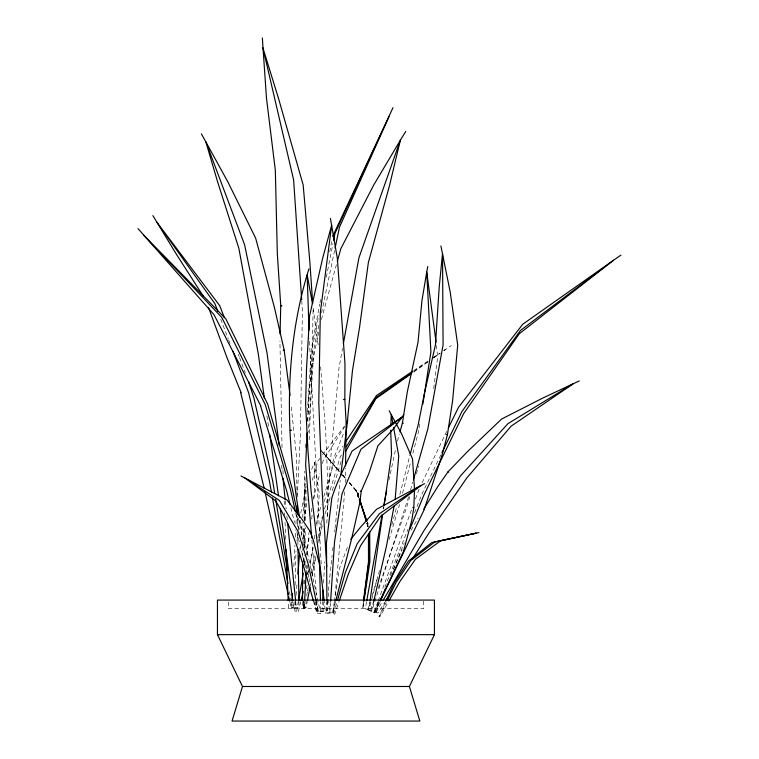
<?xml version="1.0" encoding="UTF-8"?>
<svg xmlns="http://www.w3.org/2000/svg" width="759" height="759" viewBox="0 0 759 759"><rect width="100%" height="100%" fill="white"/><g stroke="black" fill="none" stroke-linecap="round" stroke-linejoin="round"><path stroke-width="0.57" stroke-dasharray="3.79 2.85" d="M302.537 601.726L302.528 607.589L306.057 607.855L307.167 602.058M302.566 557.172L302.575 548.966M327.395 601.251L327.357 610.663L320.289 611.526L300.109 519.716M327.698 516.471L327.252 469.66L325.744 432.981L320.649 366.512M303.391 601.1L303.752 608.727L303.894 601.669M303.742 562.106L303.79 556.205M303.885 545.569L304.065 525.484M304.112 519.573L304.549 471.13M294.938 601.583L294.843 610.957L298.306 611.887L300.754 601.745M295.099 585.18L295.963 551.271M303.534 608.452L303.619 601.384M303.828 583.728L303.904 577.836M304.084 562.533L304.169 555.465M304.274 546.044L304.511 526.034M304.568 521.319L305.109 475.4M345.317 482.411L345.525 468.246M304.236 584.013L304.35 578.13M304.596 565.189L304.71 559.307M304.919 548.71L305.327 527.533M305.469 520.475L306.133 486.348M307.727 421.103L309.131 391.53L312.224 363.457L318.752 332.205M291.788 607.94L292.073 602.039M293.837 566.594L294.89 545.332M295.298 537.068L295.649 529.981M295.944 524.071L296.408 514.621M297.291 496.898L300.45 433.114L302.395 310.45L301.759 301.048M304.264 607.722L304.577 601.84M306.313 568.899L306.503 565.37M307.063 554.782L308.951 532.685M321.996 611.318L322.509 601.906M323.533 583.092L324.691 561.926M326.806 523.122L329.757 469.034L338.969 368.115L342.537 348.372M305.184 447.668L305.469 443.047M307.404 411.805L311.399 348.324L319.738 304.169M307.575 421.131L312.347 347.907L318.752 315.478M329.842 612.978L330.535 602.437M318.846 325.374L314.226 347.081L308.325 432.25M302.575 545.446L303.961 526.139M295.583 601.156L294.985 608.215L288.477 607.655L288.24 601.735M296.076 595.274L296.968 584.677M299.843 550.541L300.346 544.658M301.038 536.423L302.224 522.296M302.623 517.591L305.498 483.455M309.16 439.907L311.759 379.965L313.097 309.359M344.728 491.823L333.495 612.712L325.602 613.054L324.207 601.365M304.511 520.323L307.11 499.394M296.987 540.873L297.67 533.938M316.892 525.589L319.273 493.834L314.624 462.468L315.564 460.514M327.195 601.09L326.057 611.64L317.803 610.986L317.025 601.555M328.334 590.549L332.119 555.389M332.622 550.702L333.002 547.192M334.653 531.955L334.899 529.611M335.032 528.435L340.212 480.39M311.209 511.936L311.588 508.483M311.693 519.061L312.196 514.488M313.97 498.502L314.719 491.652L314.624 462.468L310.241 472.582M298.088 530.56L299.89 519.811M300.754 513.103L306.01 487.477M363.362 601.991L362.944 607.959L363.988 601.014M433.693 388.58L437.639 357.081L436.434 345.592M362.783 607.855L363.703 600.929M369.842 602.029L368.646 610.217L374.329 612.437L379.424 601.792M334.349 601.678L332.584 613.149L334.7 614.259L338.846 602.029M335.231 595.948L339.463 568.434L348.163 545.247M304.454 601.697L303.363 608.68L304.938 608.291L306.389 601.365M306.446 588.899L306.997 585.407M308.268 577.267L308.809 573.776M310.26 564.468L313.163 545.863M314.254 538.881L314.976 534.232M316.607 523.757L317.518 517.942L321.503 504.393M419.812 423.816L418.74 430.761L412.849 453.474M306.399 554.81L309.482 535.161M318.78 540.645L322.575 516.765M383.561 508.909L383.959 506.576M296.598 611.431L298.42 601.033M304.682 565.208L305.488 560.588M366.559 601.773L365.316 608.727L370.345 610.587L373.485 601.659M383.124 509.042L383.542 506.718M329.71 251.789L332.034 239.673M319.966 303.002L320.63 299.511M310.279 585.806L310.725 583.491M312.053 576.527L315.829 556.802M304.169 608.481L305.516 601.526M306.645 595.739L307.319 592.267M307.547 591.109L308.22 587.637M309.349 581.849L310.023 578.367M311.152 572.58L314.985 552.894M317.917 537.846L322.433 515.892M326.304 277.263L332.935 243.677M310.289 562.267L313.211 547.894M334.596 250.451L322.49 308.239M312.177 573.662L316.038 555.199M318.695 542.495L322.556 524.033M321.522 312.812L322.252 309.378M388.931 480.162L395.648 449.062M371.445 611.308L373.817 601.024M307.291 574.677L308.382 570.161M399.87 494.489L409.907 455.153M335.649 601.327L332.746 612.684L327.025 613.253L326.93 601.526M402.545 493.217L410.79 461.425M313.097 499.365L319.814 473.635M322.442 463.569L323.325 460.22L345.459 425.457M324.368 501.5L328.476 485.826L333.656 458.559L344.292 431.51M379.519 570.464L368.779 610.217L374.614 612.56L379.766 601.878M391.796 525.038L397.014 505.731M397.507 441.026L399.367 434.214M416.406 473.901L418.551 466.007M321.418 319.473L336.417 264.739M408.589 496.86L371.654 611.375M410.515 490.058L412.763 482.126M333.656 613.708L337.157 601.422M312.262 480.276L317.926 461.083L319.881 458.389M323.827 496.49L335.801 456.899L342.774 446.188M409.775 496.604L406.444 507.961L377.413 590.502M324.482 509.09L340.193 456.965L341.408 454.954M332.309 490.551L341.389 460.485M367.878 609.667L370.259 601.764M371.967 596.109L377.764 576.897M389.025 539.611L399.604 504.574M325.127 513.824L330.26 497.202M377.802 601.991L374.159 611.963L375.572 612.703L380.05 601.802M378.21 600.891L411.814 508.995M415.458 499.024L419.101 489.062M374.87 612.333L379.234 601.394M384.898 587.172L408 529.165M414.537 512.752L422.383 493.056L441.387 453.882M393.485 569.089L404.234 542.922M378.76 601.356L373.874 612.124L377.982 612.997L384.936 602.096M390.487 575.521L402.213 549.696M411.008 530.323L418.105 518.084M385.098 602.94L378.912 616.555L380.155 616.336L388.333 601.925M422.127 482.715L446.88 430.922M379.519 616.45L386.227 602.655M375.961 612.56L382.536 601.337M322.48 454.802L344.159 426.615M427.621 362.147L413.294 372.289M433.323 358.096L439.983 353.371M443.787 350.667L451.396 345.554M413.978 371.312L427.583 361.872M433.417 357.821L440.229 353.106M443.93 350.535L445.685 349.32L443.749 350.601M413.769 370.496L428.304 360.838M433.133 357.641L439.888 353.163M312.224 363.457L313.666 363.713M299.606 522.04L300.213 522.249M339.434 471.273L321.304 450.694L339.32 471.462M342.527 474.792L346.389 479.185M349.482 482.705L355.658 489.745L357.859 492.809L358.523 495.058M322.613 452.193L339.472 471.538M342.537 475.049L346.37 479.451M349.444 482.961L357.109 491.756L358.533 496.234M349.083 482.715L357.859 492.809L359.301 497.752M342.328 474.935L347.603 481.007M238.345 354.406L239.17 356.559M220.765 319.159L228.269 338.969M228.687 340.07L230.774 345.582M239.578 357.641L245.337 373.115M358.428 497.392L355.658 489.745L358.447 497.515M367.214 521.936L368.011 524.156L367.261 522.002M367.384 522.249L368.143 524.365M358.656 497.809L355.924 490.105L358.504 497.828M367.005 523.188L368.115 526.49L367.128 523.074M367.071 523.103L368.143 526.461M358.466 494.944L357.774 492.695L358.779 496.073M367.802 526.499L366.806 523.131L367.802 526.49M313.429 601.052L316.92 613.376L320.81 613.756L320.507 602.077M290.839 507.743L294.53 522.59M296.797 531.717L307.86 576.252M314.103 601.375L316.939 612.798L318.087 611.839L315.905 601.432M289.957 602.323L291.257 608.073L293.458 607.513L292.5 601.697M295.631 512.828L299.957 532.486M307.082 564.886L307.85 568.349M308.107 569.506L308.866 572.979M315.232 601.896L317.518 612.314M316.133 600.957L318.837 613.566M298.467 518.16L304.767 548.235M289.445 591.603L291.124 600.853M291.333 602.01L292.376 607.788M266.902 415.923L268.847 428.56M313.125 308.163L318.306 345.819M292.908 601.849L293.695 607.674L299.055 607.598L298.951 601.669M291.285 407.033L296.285 454.66L296.93 490.229M281.646 465.438L282.253 471.32M285.289 500.693L286.134 508.919M286.864 515.978L287.225 519.498M295.725 601.764L296.333 607.636M311.921 540.275L316.427 594.487M328.277 592.807L329.482 612.883M321.199 563.984L309.293 338.353M323.343 601.669L323.884 611.09M282.044 447.687L279.919 340.933M282.955 470.201L283.145 474.944M284.189 501.016L284.331 504.564M284.663 512.866L284.805 516.414M285.042 522.344L285.811 541.3M296.949 491.415L297.063 497.344M297.405 516.31L297.594 526.983M297.727 534.089L297.936 545.949M423.588 601.166L423.588 608.727L228.307 608.727L228.307 601.166"/><path stroke-width="1.14" d="M302.537 600.559L302.566 561.869M345.554 465.884L346.161 423.389L344.842 399.386L344.975 363.646L337.357 258.411L330.412 218.421M280.052 333.884L280.745 305.649L277.32 253.743L275.327 170.225L266.485 98.253L262.329 37.95M379.936 600.73L403.39 551.755L411.786 520.266L413.807 507.686L414.518 489.517L412.554 458.967L401.407 433.427L389.149 410.799M390.819 425.695L391.264 414.547L392.982 424.044M307.158 432.924L305.63 464.859L311.721 537.922M292.139 600.853L292.49 593.766M304.634 600.663L306.133 572.428M322.575 600.73L323.154 590.151M330.611 601.27L334.558 541.584L342.034 493.843L360.942 449.271L402.194 416.966L403.769 414.67M395.183 499.061L398.75 455.979L393.598 427.469M297.86 574.089L299.549 554.079M340.715 475.703L346.939 425.628L352.48 370.458L359.633 326.863L368.371 262.5L389.509 185.576L400.344 140.216L405.733 131.478M363.504 600.843L368.494 561.764L368.447 534.099M363.703 600.929L368.931 561.726L368.865 533.416M326.92 600.35L326.446 542.875L331.825 498.018C336.825 481.794 344.937 466.491 352.081 451.064L402.194 416.966L393.523 428.759L377.916 445.827L368.855 473.588L361.312 490.969L359.491 504.185L351.607 538.852L335.943 600.189M370.012 600.862L382.564 514.735M363.988 601.014L369.87 561.651L369.69 532.05M380.278 600.805L424.034 510.001L441.823 455.96L447.43 434.679L452.582 400.913L457.715 345.098L450.182 291.921L440.903 245.963M422.848 404.13L430.903 352.024L426.729 272.073L427.782 266.523M399.984 431.937L402.45 422.858L407.355 391.682L418.01 342.347L421.938 300.668L426.729 272.073L436.064 342.148M384.158 505.409L391.54 454.423L390.695 430.182M298.619 599.876L303.268 573.301M366.768 600.606L382.09 514.839M383.75 505.56L386.692 490.532M343.372 343.723L358.912 257.794L400.344 140.216L373.789 184.921L340.791 248.781L337.347 261.324M307.386 600.891L310.052 586.973M394.12 505.987L386.445 546.195L373.817 601.024M333.618 240.205L334.994 233.26L392.982 107.674M335.08 248.136L339.434 227.302L389.006 116.658L332.67 236.372M301.029 600.616L303.211 591.593M410.221 454.024L417.943 425.932L424.509 392.953L435.448 344.88L439.205 287.073L442.535 253.534L443.085 344.956L427.839 428.873L413.399 479.859M337.48 600.303L345.44 572.362L357.233 543.662L379.196 513.919L420.809 485.551L424.537 483.711M308.913 268.885C283.79 349.074 285.498 435.391 299.606 517.42M347.783 420.22L346.36 424.044M242.491 686.487L232.055 721.05L419.841 721.05L409.405 686.487L434.442 634.647L434.442 600.084L217.453 600.084L217.453 634.647L242.491 686.487L409.405 686.487M339.226 600.919L348.277 574.231L360.516 545.854L380.61 516.31L420.809 485.551L376.492 509.336L360.155 527.609L350.753 539.307M380.496 600.711L385.42 588.718M410.059 528.757L423.949 494.953L463.616 413.693L519.27 333.751L613.528 260.233L620.966 255.109M386.046 600.853L394.139 583.045L408.446 561.1L431.824 542.552L476.14 533.16L434.803 541.964L410.78 560.512L396.037 582.495L387.261 600.53M441.899 452.819L461.918 411.53L520.465 330.488L613.528 260.233L522.752 324.226L458.569 407.251L448.398 427.81M388.921 600.891L400.021 581.337L415.401 559.336L440.514 540.844L478.929 532.552M345.829 451.102L375.838 398.684L411.378 373.646M383.134 600.312L423.778 530.892L460.457 475.95L507.847 423.74L573.168 383.769L579.24 380.98M346.275 446.909L376.056 397.612L412.033 372.66M423.731 509.09L437.478 487.079L447.971 471.88L467.62 451.482L501.614 419.034L542.638 398.133L573.168 383.769L511.101 426.197L466.766 478.009L429.158 532.704L412.099 559.468M385.563 601.1L388.096 597.134M345.943 441.311L376.464 395.562L412.792 371.151M138.034 228.611L214 314.681L260.821 405.894M283.24 350.26L284.17 350.117L290.061 395.42M360.269 491.12L361.312 490.969M343.438 399.557L344.842 399.386M290.242 430.325L291.503 430.268M217.453 634.647L434.442 634.647M208.602 307.756L226.894 357.404L241.144 392.745M309.767 531.85L310.431 531.879L313.552 541.053L319.53 564.687L320.478 600.91M280.745 305.649L281.912 305.905M446.377 434.366L447.43 434.679M447.971 471.88L448.645 472.098M412.792 507.344L413.807 507.686M402.45 422.858L403.333 423.285M240.973 475.997L287.025 499.991L302.3 519.763L310.431 531.879M203.213 296.067L176.449 254.36L152.872 215.622M201.382 133.84L227.643 181.477L255.631 238.108L274.378 307.272L284.17 350.117M224.389 317.698L219.721 305.687L156.686 221.979L214.93 303.752L217.852 311.456M232.861 351.085L248.696 392.906L269.331 480.589L271.428 492.145M248.62 381.948L253.914 397.982L272.633 480.722L274.73 493.521M359.225 499.574L367.014 521.186M359.595 499.593L366.36 520.864M260.565 405.961L286.589 490.618L289.995 504.318M366.132 520.911L359.624 498.853M313.429 601.052C303.856 566.461 294.701 531.357 275.47 500.684L244.673 477.819L279.426 500.447L298.021 531.319L308.287 564.288L316.133 600.957M240.707 392.735L264.217 488.35M264.995 491.804L288.135 594.259M288.657 596.565L289.701 601.166M295.374 511.67L290.536 489.688L265.308 404.794L221.789 317.442L143.641 235.11L225.85 318.884L267.709 404.205L292.414 489.251L297.746 514.687M312.442 303.553L307.177 274.9L309.017 330.184M272.472 497.932L287.974 583.51M275.688 499.337L287.348 570.294M269.72 434.309L278.496 495.741M264.417 398.532L258.335 354.197L238.848 248.25L217.378 181.116L205.784 141.639L244.607 244.768L267.007 352.831L279.246 445.486M280.232 508.568L292.746 600.682M324.074 600.198L311.019 490.286L307.974 451.396L305.621 404.168L306.532 368.466L309.596 315.791L322.556 258.639L331.702 224.968L320.326 312.471L318.789 402.564L322.053 488.891L326.721 566.831M282.974 478.369L285.166 499.517M287.595 523.027L295.612 600.587M312.689 303.486L309.795 261.21L303.164 184.968L278.591 98.661L262.88 47.817L293.619 179.911L301.684 299.871M286.143 549.592L288.192 600.549M297.205 505.636L297.357 513.938M298.002 549.507L298.932 600.483"/></g></svg>
